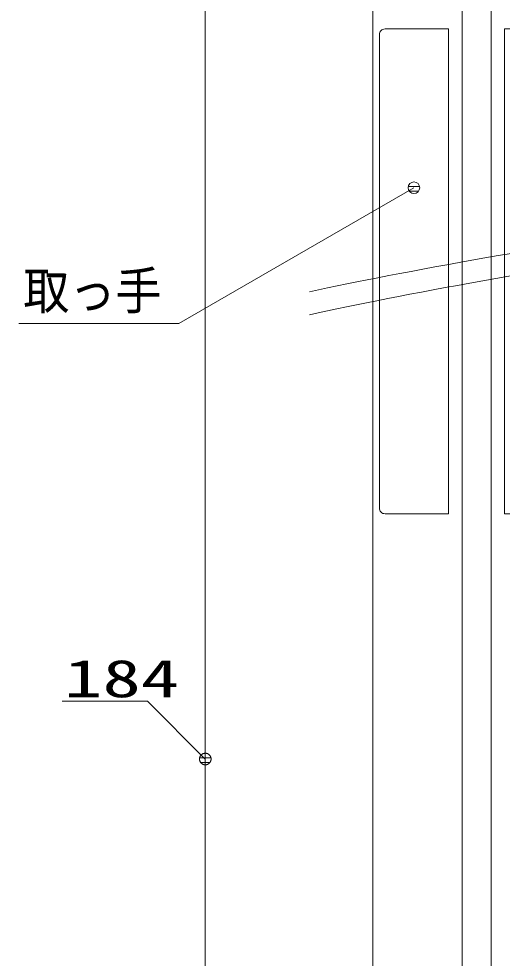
# Model space of a CAD drawing. Units: millimetres, scale not verified. Extents: x -6062 to 6062, y -3045 to 3045.
# Drawn here: x 518 to 937, y -1223 to -409 of the extents above; entities that cross this region are included whole.
import ezdxf
from ezdxf.enums import TextEntityAlignment as Align

# ---------------------------------------------------------------- set-up
doc = ezdxf.new("R2010")
doc.units = ezdxf.units.MM
doc.header["$LTSCALE"] = 20
doc.layers.add('0-2_2寸法-3', color=7, linetype='Continuous', lineweight=9)
doc.layers.add('0-4_3一般', color=7, linetype='Continuous', lineweight=9)
doc.styles.add('ＭＳ ゴシック', font='')
doc.styles.get('ＭＳ ゴシック').set_extended_font_data('MS Gothic')

# ---------------------------------------------------------------- blocks, each defined once
blk = doc.blocks.new('グループ-70')
at = {"layer": '0-4_3一般'}
for p, q in [((52358.7, -8451.2), (52358.7, -16651.2)), ((53558.7, -8351.2), (52458.7, -8351.2)), ((53558.7, -16751.2), (53558.7, -8351.2)), ((54528.7, -8351.2), (54528.7, -16751.2)), ((55628.7, -8351.2), (54528.7, -8351.2)), ((55728.7, -16651.2), (55728.7, -8451.2)), ((52458.7, -16751.2), (53558.7, -16751.2)), ((54528.7, -16751.2), (55628.7, -16751.2))]:
    blk.add_line(p, q, dxfattribs=at)
for centre, start, end in [((52458.7, -8451.2), 135, 180), ((52458.7, -8451.2), 90, 135), ((55628.7, -8451.2), 45, 90), ((55628.7, -8451.2), 0, 45), ((52458.7, -16651.2), 180, 225), ((52458.7, -16651.2), 225, 270), ((55628.7, -16651.2), 270, 315), ((55628.7, -16651.2), 315, 0)]:
    blk.add_arc(centre, 100, start, end, dxfattribs=at)
blk = doc.blocks.new('グループ-72')
at = {"layer": '0-4_3一般'}
blk.add_line((52243.7, -36700), (52243.7, 17304.9), dxfattribs=at)
blk.add_lwpolyline([(54293.7, -34100), (54293.7, 14504.9), (53793.7, 14504.9), (53793.7, -34100)], close=True, dxfattribs=at)
blk = doc.blocks.new('グループ-94')
at = {"layer": '0-4_3一般'}
for name in ['グループ-72', 'グループ-70']:
    blk.add_blockref(name, (0, 0), dxfattribs=at)
blk = doc.blocks.new('グループ-95')
at = {"layer": '0-4_3一般'}
for points in [[(51147.3, -12903.7), (51302.9, -12870.5), (51463.1, -12836.9), (51627.9, -12802.8), (51797.3, -12768.3), (51971.3, -12733.3), (52149.9, -12697.8), (52333, -12661.9), (52520.8, -12625.5), (52713.1, -12588.7), (52910, -12551.4), (53111.6, -12513.6), (53317.7, -12475.4), (53528.3, -12436.7), (53743.6, -12397.6), (53963.5, -12358), (54188, -12317.9), (54416.8, -12277.7), (54646.5, -12241.6), (54876.1, -12210.8), (55105.6, -12185.5), (55335, -12165.5), (55564.3, -12150.9), (55793.5, -12141.7), (56022.6, -12137.8), (56251.6, -12139.3), (56480.4, -12146.3), (56709.2, -12158.5), (56937.9, -12176.2), (57166.4, -12199.3), (57394.8, -12227.7), (57623.2, -12261.5), (57851.4, -12300.7), (58079.5, -12345.3), (58306.6, -12393.9), (58529.3, -12442.2), (58747.4, -12490), (58961, -12537.1), (59170, -12583.6), (59374.4, -12629.4)], [(51147.3, -13303.7), (51300.9, -13270.3), (51459.1, -13236.5), (51621.7, -13202.2), (51788.9, -13167.4), (51960.6, -13132.1), (52136.9, -13096.4), (52317.7, -13060.2), (52503, -13023.6), (52692.8, -12986.5), (52887.2, -12948.9), (53086.1, -12910.8), (53289.6, -12872.3), (53497.5, -12833.3), (53710, -12793.9), (53927.1, -12753.9), (54148.6, -12713.5), (54374.5, -12673), (54601.2, -12636.5), (54827.9, -12605.5), (55054.5, -12579.8), (55280.9, -12559.4), (55507.3, -12544.5), (55733.6, -12534.9), (55959.7, -12530.7), (56185.8, -12531.8), (56411.7, -12538.4), (56637.6, -12550.3), (56863.4, -12567.6), (57089, -12590.3), (57314.6, -12618.3), (57540.1, -12651.8), (57765.4, -12690.6), (57990.7, -12734.7), (58214.9, -12783), (58434.8, -12830.9), (58650.2, -12878.2), (58861.1, -12925), (59067.5, -12971.1), (59269.4, -13016.6)], [(59374.4, -12629.4), (59574.3, -12674.7), (59769.6, -12719.3), (59960.3, -12763.4), (60146.4, -12806.8), (60328, -12849.6), (60505.1, -12891.8), (60677.5, -12933.3), (60845.4, -12974.3), (61008.7, -13014.6), (61167.5, -13054.4), (61321.7, -13093.5)], [(63835.9, -13092.1), (63913.8, -13079.7), (63991.7, -13066.6), (64069.4, -13052.8), (64146.5, -13038.8), (64222.1, -13025), (64296.3, -13011.4), (64369.1, -12998), (64440.5, -12984.8), (64510.5, -12971.8), (64579.1, -12958.9), (64646.3, -12946.3), (64712.1, -12933.8), (64776.4, -12921.5), (64839.4, -12909.5), (64900.9, -12897.6), (64961.1, -12885.9), (65019.8, -12874.4), (65077.1, -12863.1), (65133.1, -12852.1), (65187.7, -12841.3), (65240.9, -12830.9), (65292.7, -12820.6), (65343.1, -12810.7), (65392.1, -12801), (65439.8, -12791.6), (65486.1, -12782.4), (65531, -12773.5), (65574.5, -12764.9), (65616.6, -12756.5), (65657.3, -12748.4), (65696.7, -12740.5), (65696.7, -12740.5)], [(59269.4, -13016.6), (59466.7, -13061.5), (59659.6, -13105.9), (59847.9, -13149.6), (60031.8, -13192.6), (60211.1, -13235.1), (60385.9, -13277), (60556.2, -13318.3), (60722, -13359), (60883.3, -13399), (61040.1, -13438.5), (61192.3, -13477.3)], [(61321.7, -13093.5), (61361.5, -13098.4), (61402.8, -13103.4), (61445.5, -13108.6), (61489.6, -13113.8), (61535.1, -13119.2), (61582.1, -13124.7), (61630.4, -13130.3), (61680.2, -13136), (61731.3, -13141.8), (61783.9, -13147.8), (61837.9, -13153.8), (61893.3, -13160), (61950.1, -13166.3), (62008.3, -13172.7), (62067.9, -13178.8), (62128.9, -13184.1), (62191.4, -13188.5), (62255.3, -13192.2), (62320.7, -13195), (62387.4, -13197.1), (62455.6, -13198.4), (62525.3, -13198.8), (62596.3, -13198.5), (62668.8, -13197.3), (62742.7, -13195.4), (62818, -13192.6), (62894.8, -13189.1), (62973, -13184.7), (63051.8, -13179.6), (63130.6, -13173.9), (63209.3, -13167.5), (63287.9, -13160.4), (63366.4, -13152.6), (63444.9, -13144.2), (63523.2, -13135.1), (63601.5, -13125.4), (63679.7, -13114.9), (63757.8, -13103.9), (63835.9, -13092.1)], [(63780.6, -13500.6), (63860.9, -13488.3), (63941.1, -13475.2), (64021.3, -13461.4), (64100.6, -13447.3), (64178.6, -13433.3), (64255, -13419.6), (64330, -13406), (64403.6, -13392.6), (64475.7, -13379.3), (64546.3, -13366.2), (64615.5, -13353.3), (64683.2, -13340.5), (64749.5, -13327.9), (64814.3, -13315.5), (64877.7, -13303.3), (64939.6, -13291.2), (65000, -13279.3), (65059.1, -13267.6), (65116.6, -13256.2), (65172.8, -13245.1), (65227.6, -13234.2), (65280.9, -13223.6), (65332.8, -13213.3), (65383.2, -13203.2), (65432.3, -13193.5), (65479.9, -13184), (65526.1, -13174.7), (65570.9, -13165.8), (65614.2, -13157.1), (65656.2, -13148.7), (65696.7, -13140.5), (65696.7, -13140.5)], [(61192.3, -13477.3), (61233.3, -13482.7), (61275.8, -13488.2), (61319.7, -13493.8), (61365.1, -13499.6), (61411.9, -13505.5), (61460.1, -13511.6), (61509.9, -13517.8), (61561, -13524.1), (61613.6, -13530.5), (61667.7, -13537.1), (61723.2, -13543.9), (61780.2, -13550.7), (61838.6, -13557.7), (61898.4, -13564.8), (61959.8, -13571.6), (62022.6, -13577.6), (62086.8, -13582.9), (62152.6, -13587.3), (62219.8, -13590.9), (62288.6, -13593.8), (62358.8, -13595.8), (62430.4, -13597.1), (62503.6, -13597.5), (62578.2, -13597.2), (62654.3, -13596.1), (62731.9, -13594.2), (62811, -13591.5), (62891.5, -13588), (62972.8, -13583.7), (63053.9, -13578.7), (63135, -13573), (63216, -13566.5), (63296.9, -13559.3), (63377.7, -13551.4), (63458.5, -13542.7), (63539.1, -13533.3), (63619.7, -13523.1), (63700.2, -13512.3), (63780.6, -13500.6)]]:
    blk.add_lwpolyline(points, dxfattribs=at)
blk = doc.blocks.new('グループ-97')
at = {"layer": '0-4_3一般'}
blk.add_line((49343.7, 21804.9), (49343.7, -38000), dxfattribs=at)
for name in ['グループ-94', 'グループ-95']:
    blk.add_blockref(name, (0, 0), dxfattribs=at)

msp = doc.modelspace()

# ---------------------------------------------------------------- linework, layer by layer
at = {"layer": '0-2_2寸法-3'}
for p, q in [((860.62, -550.07), (860.24, -550.07)), ((860.62, -550.07), (860.24, -550.07)), ((865.33, -554.07), (855.54, -554.07)), ((864.43, -558.07), (856.44, -558.07)), ((684.59, -1049.01), (674.78, -1049.01)), ((680.05, -1045.01), (679.32, -1045.01)), ((680.05, -1045.01), (679.32, -1045.01)), ((683.69, -1053.01), (675.68, -1053.01))]:
    msp.add_line(p, q, dxfattribs=at)
for points in [[(860.43, -555.06), (656.68, -672.7), (518.16, -672.7)], [(679.68, -1050), (629.68, -1000), (555.6, -1000)], [(674.89, -1051.45), (674.83, -1051.22), (674.77, -1050.98), (674.73, -1050.73), (674.7, -1050.49), (674.68, -1050.25), (674.68, -1050), (674.68, -1049.75), (674.7, -1049.51), (674.73, -1049.27), (674.77, -1049.02), (674.83, -1048.78), (674.89, -1048.55), (674.97, -1048.31), (675.06, -1048.08), (675.16, -1047.86), (675.27, -1047.64), (675.39, -1047.43), (675.52, -1047.22), (675.66, -1047.02), (675.81, -1046.82), (675.97, -1046.64), (676.14, -1046.46)], [(680.17, -1054.98), (679.93, -1055), (679.68, -1055.01), (679.44, -1055), (679.19, -1054.98), (678.95, -1054.95), (678.71, -1054.91), (678.47, -1054.86), (678.23, -1054.79), (678, -1054.71), (677.77, -1054.63), (677.54, -1054.53), (677.32, -1054.42), (677.11, -1054.3), (676.9, -1054.16), (676.7, -1054.02), (676.51, -1053.87), (676.32, -1053.71), (676.14, -1053.54), (675.97, -1053.36), (675.81, -1053.18), (675.66, -1052.98), (675.52, -1052.78), (675.39, -1052.57), (675.27, -1052.36), (675.16, -1052.14), (675.06, -1051.92), (674.97, -1051.69), (674.89, -1051.45), (674.83, -1051.22), (674.77, -1050.98), (674.73, -1050.73), (674.7, -1050.49), (674.68, -1050.25), (674.68, -1050), (674.68, -1049.75), (674.7, -1049.51), (674.73, -1049.27), (674.77, -1049.02), (674.83, -1048.78)], [(674.83, -1048.78), (674.89, -1048.55), (674.97, -1048.31), (675.06, -1048.08), (675.16, -1047.86), (675.27, -1047.64), (675.39, -1047.43), (675.52, -1047.22), (675.66, -1047.02), (675.81, -1046.82), (675.97, -1046.64), (676.14, -1046.46), (676.32, -1046.29), (676.51, -1046.13), (676.7, -1045.98), (676.9, -1045.84), (677.11, -1045.7), (677.32, -1045.58), (677.54, -1045.47), (677.77, -1045.37), (678, -1045.29), (678.23, -1045.21), (678.47, -1045.14), (678.71, -1045.09), (678.95, -1045.05), (679.19, -1045.02), (679.44, -1045), (679.68, -1044.99), (679.93, -1045), (680.17, -1045.02), (680.42, -1045.05), (680.66, -1045.09), (680.9, -1045.14), (681.14, -1045.21), (681.37, -1045.29), (681.6, -1045.37), (681.82, -1045.47), (682.04, -1045.58), (682.26, -1045.7), (682.47, -1045.84)], [(676.14, -1046.46), (676.32, -1046.29), (676.51, -1046.13), (676.7, -1045.98), (676.9, -1045.84), (677.11, -1045.7), (677.32, -1045.58), (677.54, -1045.47), (677.77, -1045.37), (678, -1045.29), (678.23, -1045.21), (678.47, -1045.14), (678.71, -1045.09), (678.95, -1045.05), (679.19, -1045.02), (679.44, -1045), (679.68, -1044.99), (679.93, -1045), (680.17, -1045.02), (680.42, -1045.05), (680.66, -1045.09), (680.9, -1045.14), (681.14, -1045.21), (681.37, -1045.29), (681.6, -1045.37), (681.82, -1045.47), (682.04, -1045.58), (682.26, -1045.7), (682.47, -1045.84), (682.67, -1045.98), (682.86, -1046.13), (683.05, -1046.29), (683.22, -1046.46), (683.39, -1046.64), (683.55, -1046.82), (683.71, -1047.02), (683.85, -1047.22), (683.98, -1047.43), (684.1, -1047.64), (684.21, -1047.86)], [(684.21, -1047.86), (684.31, -1048.08), (684.4, -1048.31), (684.48, -1048.55), (684.54, -1048.78), (684.59, -1049.02), (684.64, -1049.27), (684.67, -1049.51), (684.68, -1049.75), (684.69, -1050), (684.68, -1050.25), (684.67, -1050.49), (684.64, -1050.73), (684.59, -1050.98), (684.54, -1051.22), (684.48, -1051.45), (684.4, -1051.69), (684.31, -1051.92), (684.21, -1052.14), (684.1, -1052.36), (683.98, -1052.57), (683.85, -1052.78), (683.71, -1052.98), (683.55, -1053.18), (683.39, -1053.36), (683.22, -1053.54), (683.05, -1053.71), (682.86, -1053.87), (682.67, -1054.02), (682.47, -1054.16), (682.26, -1054.3), (682.04, -1054.42), (681.82, -1054.53), (681.6, -1054.63), (681.37, -1054.71), (681.14, -1054.79), (680.9, -1054.86), (680.66, -1054.91), (680.42, -1054.95), (680.17, -1054.98)], [(682.47, -1045.84), (682.67, -1045.98), (682.86, -1046.13), (683.05, -1046.29), (683.22, -1046.46), (683.39, -1046.64), (683.55, -1046.82), (683.71, -1047.02), (683.85, -1047.22), (683.98, -1047.43), (684.1, -1047.64), (684.21, -1047.86), (684.31, -1048.08), (684.4, -1048.31), (684.48, -1048.55), (684.54, -1048.78), (684.59, -1049.02), (684.64, -1049.27), (684.67, -1049.51), (684.68, -1049.75), (684.69, -1050), (684.68, -1050.25), (684.67, -1050.49), (684.64, -1050.73), (684.59, -1050.98), (684.54, -1051.22), (684.48, -1051.45), (684.4, -1051.69), (684.31, -1051.92), (684.21, -1052.14), (684.1, -1052.36), (683.98, -1052.57), (683.85, -1052.78), (683.71, -1052.98), (683.55, -1053.18), (683.39, -1053.36), (683.22, -1053.54), (683.05, -1053.71), (682.86, -1053.87), (682.67, -1054.02)], [(682.67, -1054.02), (682.47, -1054.16), (682.26, -1054.3), (682.04, -1054.42), (681.82, -1054.53), (681.6, -1054.63), (681.37, -1054.71), (681.14, -1054.79), (680.9, -1054.86), (680.66, -1054.91), (680.42, -1054.95), (680.17, -1054.98), (679.93, -1055), (679.68, -1055.01), (679.44, -1055), (679.19, -1054.98), (678.95, -1054.95), (678.71, -1054.91), (678.47, -1054.86), (678.23, -1054.79), (678, -1054.71), (677.77, -1054.63), (677.54, -1054.53), (677.32, -1054.42), (677.11, -1054.3), (676.9, -1054.16), (676.7, -1054.02), (676.51, -1053.87), (676.32, -1053.71), (676.14, -1053.54), (675.97, -1053.36), (675.81, -1053.18), (675.66, -1052.98), (675.52, -1052.78), (675.39, -1052.57), (675.27, -1052.36), (675.16, -1052.14), (675.06, -1051.92), (674.97, -1051.69), (674.89, -1051.45)]]:
    msp.add_lwpolyline(points, dxfattribs=at)
msp.add_circle((860.43, -555.06), 5.01, dxfattribs=at)
msp.add_circle((860.43, -555.06), 5.01, dxfattribs=at)

# ---------------------------------------------------------------- block references
at = {"layer": '0-4_3一般', "xscale": 0.05, "yscale": 0.05}
msp.add_blockref('グループ-97', (-1787.5, 0), dxfattribs=at)

# ---------------------------------------------------------------- texts
at = {"layer": '0-2_2寸法-3', "style": 'ＭＳ ゴシック'}
for s, width, p in [('取っ手', 0.9, (522.02, -670.3)), ('184', 1.5, (557.43, -1006.26))]:
    msp.add_text(s, height=32.55, dxfattribs=dict(at, width=width)).set_placement(p, align=Align.BOTTOM_LEFT)

doc.saveas('drawing.dxf')
